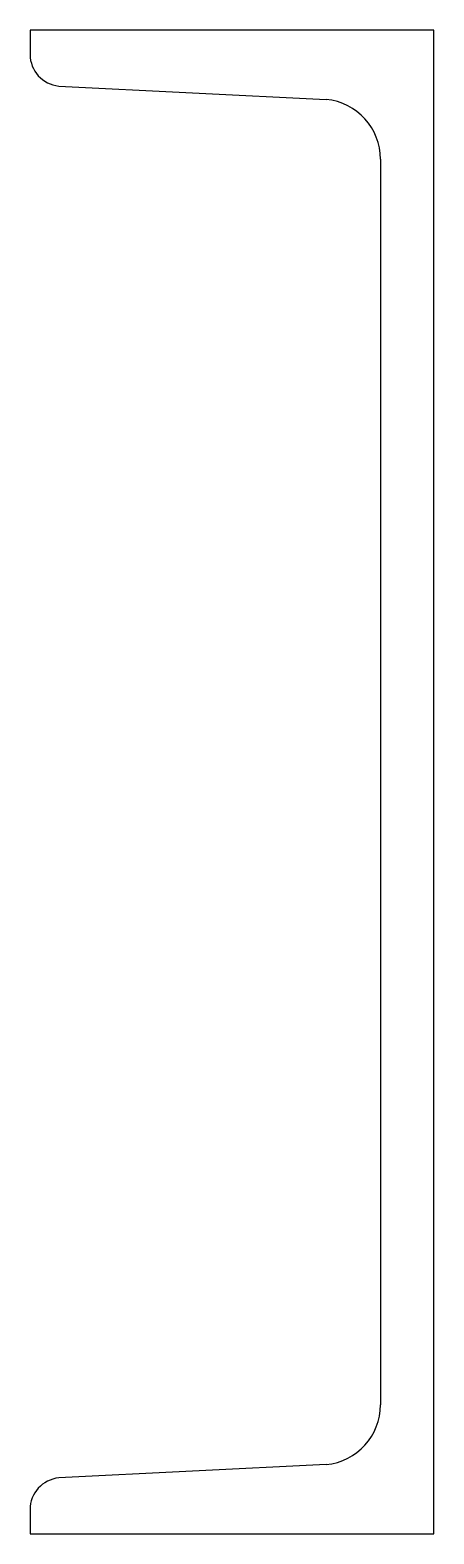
# Model space of a CAD drawing. Extents: x 7018 to 7120, y 21951 to 22331.
import ezdxf

# ---------------------------------------------------------------- set-up
doc = ezdxf.new("R2010")
doc.units = 0
doc.layers.get('0').update_dxf_attribs({"linetype": 'CONTINUOUS'})

msp = doc.modelspace()

# ---------------------------------------------------------------- linework, layer by layer
at = {"linetype": 'CONTINUOUS'}
for p, q in [((7120.34, 22330.74), (7018.34, 22330.74)), ((7018.34, 22330.74), (7018.34, 22324.6)), ((7120.34, 21950.74), (7120.34, 22330.74)), ((7025.59, 22316.59), (7093.16, 22313.22)), ((7106.84, 22298.1), (7106.84, 21983.39)), ((7093.16, 21968.27), (7025.59, 21964.9)), ((7018.34, 21956.88), (7018.34, 21950.74)), ((7018.34, 21950.74), (7120.34, 21950.74))]:
    msp.add_line(p, q, dxfattribs=at)
for centre, radius, start, end in [((7026.39, 22324.6), 8.05, 180.0011, 264.2966), ((7091.65, 22298.11), 15.19, 359.9802, 84.295), ((7091.65, 21983.38), 15.19, 275.705, 0.0198), ((7026.39, 21956.89), 8.05, 95.7034, 180.0701)]:
    msp.add_arc(centre, radius, start, end, dxfattribs=at)

doc.saveas('drawing.dxf')
